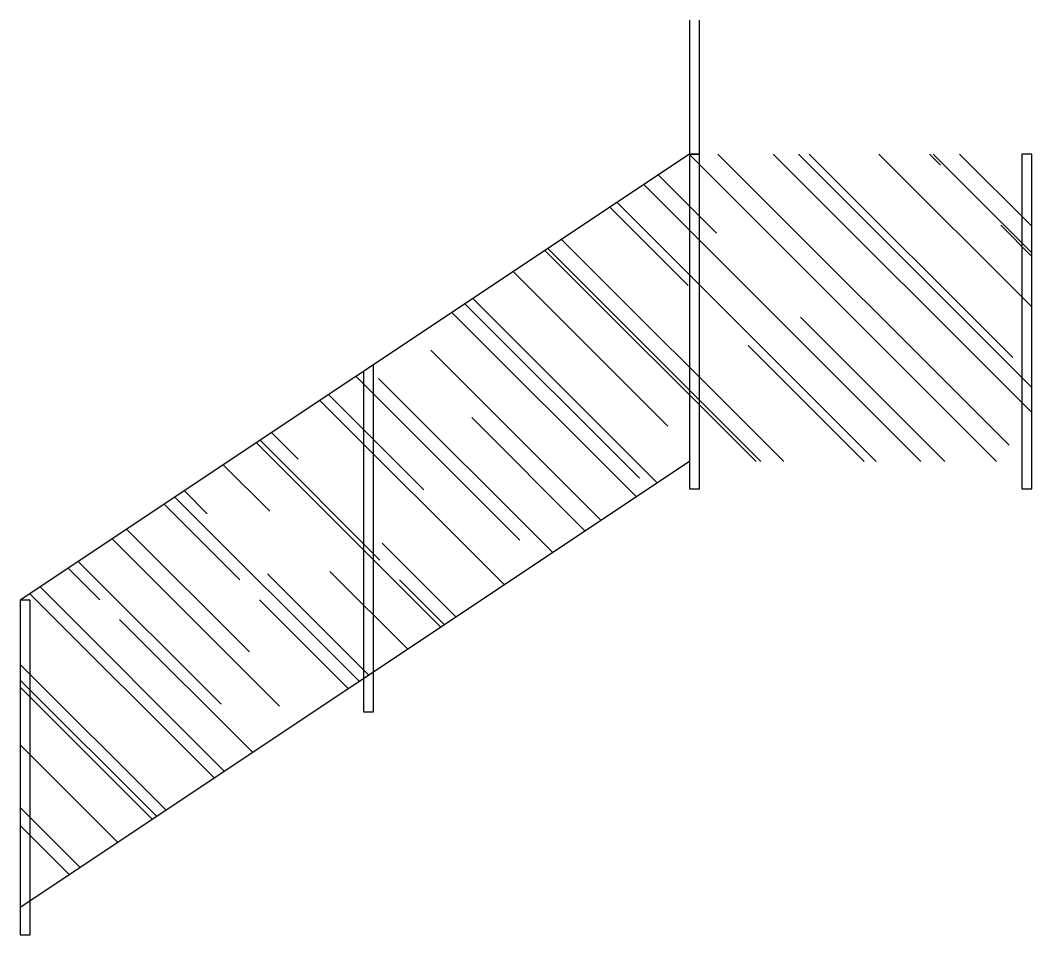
# Model space of a CAD drawing. Header units: millimetres. Extents: x 3955 to 10567, y -112 to 1797.
# Drawn here: x 10564.177 to 10567.2, y 1794.398 to 1797.131 of the extents above.
import ezdxf

# ---------------------------------------------------------------- set-up
doc = ezdxf.new("R2010")
doc.units = ezdxf.units.MM
doc.header["$LTSCALE"] = 20
doc.layers.add('COTA', color=7, linetype='Continuous')

msp = doc.modelspace()

# ---------------------------------------------------------------- hatches: boundary and pattern name
at = {"layer": 'COTA', "linetype": 'Continuous'}
h = msp.add_hatch(dxfattribs=at)
h.set_pattern_fill('AR-RROOF', color=8, scale=0.01, angle=45, style=0)
h.set_pattern_definition([(135, (15889.7403, 897.1989), (-0.215526147, 0.574736392), [3.81, -0.508, 1.27, -0.254]), (135, (15889.59122, 897.52758), (0.418479935, 0.05926969), [0.762, -0.08382, 1.524, -0.1905]), (135, (15889.80315, 897.44137), (-0.8136112046, 1.0542820686), [2.032, -0.3556, 1.016, -0.254])])
h.paths.add_polyline_path([(10567.1999, 1796.7311), (10567.1999, 1795.8124), (10566.1772, 1795.8124), (10564.1772, 1794.4791), (10564.1772, 1795.3978), (10566.1772, 1796.7311)])

# ---------------------------------------------------------------- linework, layer by layer
at = {"color": 6}
for p, q in [((10566.1772, 1796.7311), (10564.1772, 1795.3978)), ((10566.1772, 1795.8124), (10564.1772, 1794.4791))]:
    msp.add_line(p, q, dxfattribs=at)
at = {"color": 7}
msp.add_lwpolyline([(10566.1772, 1797.1311), (10566.1772, 1796.7311), (10566.2072, 1796.7311), (10566.2072, 1797.1311)], dxfattribs=at)
at = {"color": 6}
for points in [[(10566.2072, 1796.7311), (10566.1772, 1796.7311), (10566.1772, 1795.7311), (10566.2072, 1795.7311)], [(10567.1999, 1796.7311), (10567.1699, 1796.7311), (10567.1699, 1795.7311), (10567.1999, 1795.7311)], [(10564.2072, 1795.3978), (10564.1772, 1795.3978), (10564.1772, 1794.3978), (10564.2072, 1794.3978)]]:
    msp.add_lwpolyline(points, close=True, dxfattribs=at)
msp.add_lwpolyline([(10565.2028, 1796.0815), (10565.2028, 1795.0645), (10565.2328, 1795.0645), (10565.2328, 1796.1015)], dxfattribs=at)

doc.saveas('drawing.dxf')
